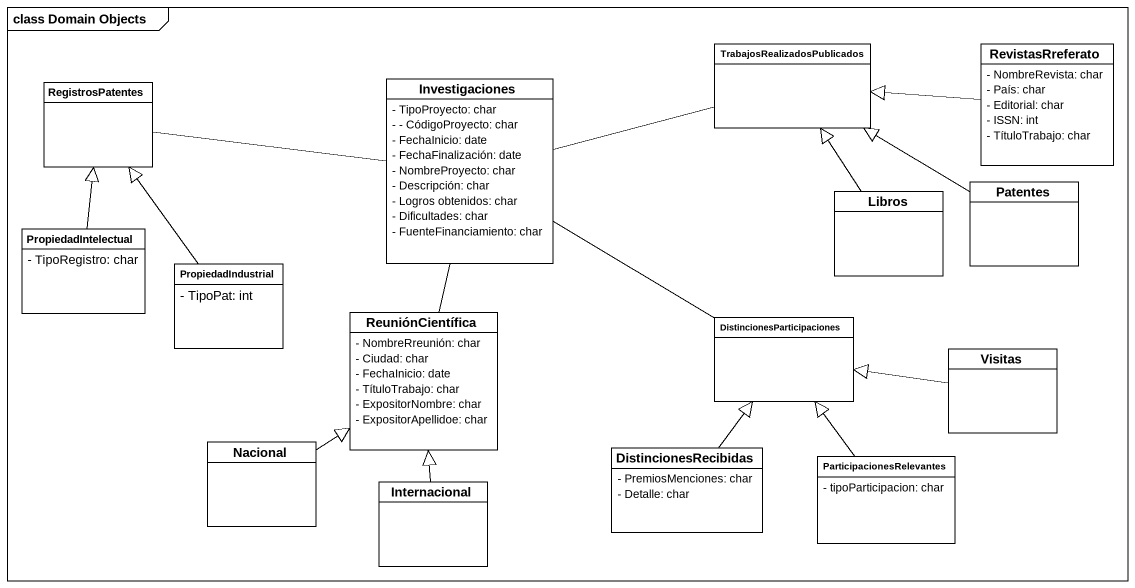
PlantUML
@startuml
mainframe class Domain Objects
hide circle
hide empty members
skinparam classAttributeIconSize 0
class TrabajosRealizadosPublicados
class RevistasRreferato {
  - NombreRevista: char
  - País: char
  - Editorial: char
  - ISSN: int
  - TítuloTrabajo: char
}
class RegistrosPatentes
class Investigaciones {
  - TipoProyecto: char
  - - CódigoProyecto: char
  - FechaInicio: date
  - FechaFinalización: date
  - NombreProyecto: char
  - Descripción: char
  - Logros obtenidos: char
  - Dificultades: char
  - FuenteFinanciamiento: char
}
class Libros
class Patentes
class PropiedadIntelectual {
  - TipoRegistro: char
}
class PropiedadIndustrial {
  - TipoPat: int
}
class ReuniónCientífica {
  - NombreRreunión: char
  - Ciudad: char
  - FechaInicio: date
  - TítuloTrabajo: char
  - ExpositorNombre: char
  - ExpositorApellidoe: char
}
class DistincionesParticipaciones
class Visitas
class Nacional
class Internacional
class DistincionesRecibidas {
  - PremiosMenciones: char
  - Detalle: char
}
class ParticipacionesRelevantes {
  - tipoParticipacion: char
}
RevistasRreferato -left-|> TrabajosRealizadosPublicados
RegistrosPatentes -right- Investigaciones
Investigaciones -right- TrabajosRealizadosPublicados
Investigaciones -- ReuniónCientífica
Investigaciones -right- DistincionesParticipaciones
Libros -up-|> TrabajosRealizadosPublicados
Patentes -left-|> TrabajosRealizadosPublicados
PropiedadIntelectual -up-|> RegistrosPatentes
PropiedadIndustrial -up-|> RegistrosPatentes
Visitas -left-|> DistincionesParticipaciones
Nacional -up-|> ReuniónCientífica
Internacional -up-|> ReuniónCientífica
DistincionesRecibidas -up-|> DistincionesParticipaciones
ParticipacionesRelevantes -up-|> DistincionesParticipaciones
@enduml
